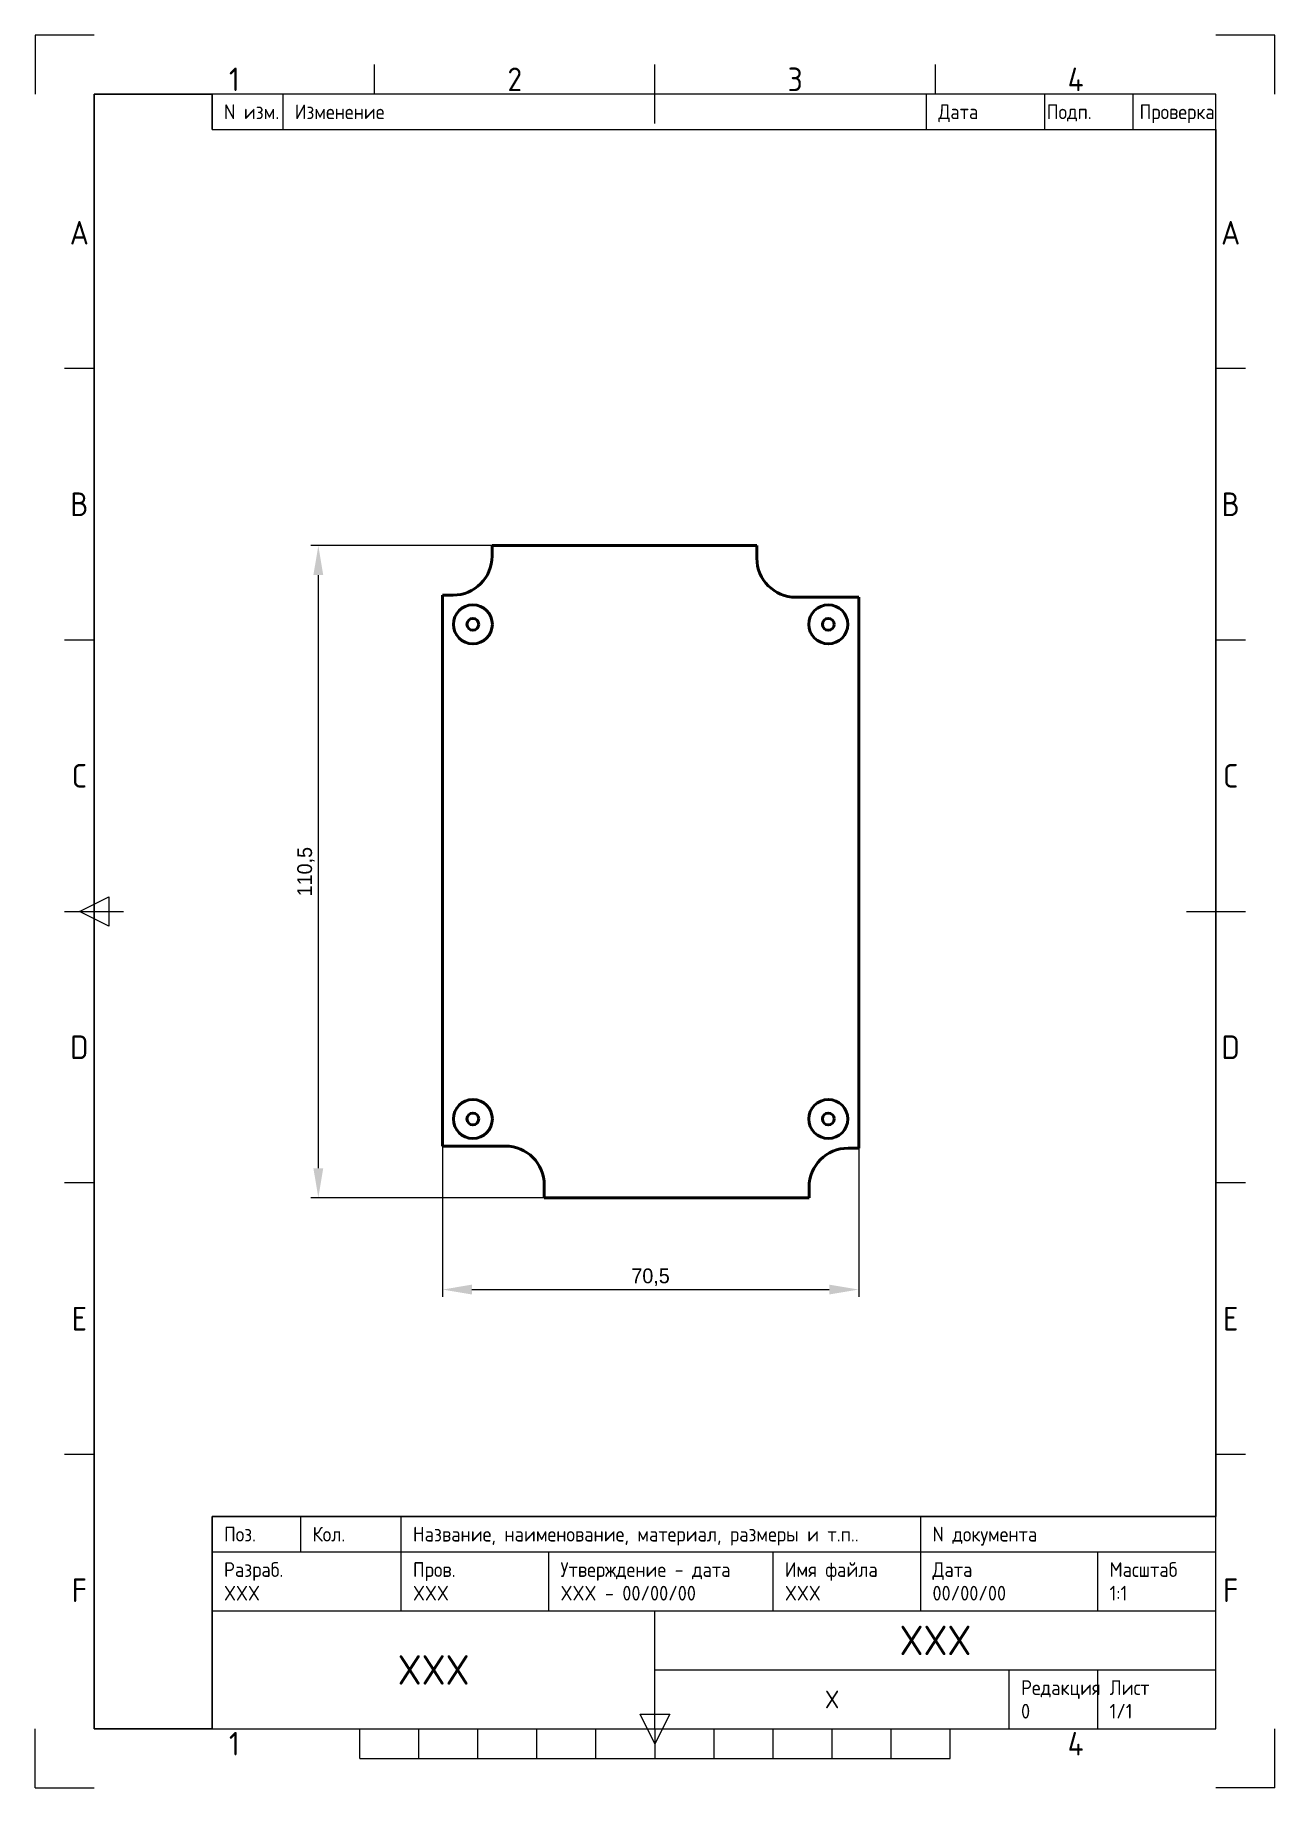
# Paper-space layout 'Основная надпись ISO A4 (книжная ориентация)' of a CAD drawing. Header units: millimetres. Extents: x 0 to 210, y 0 to 297.
import ezdxf
from ezdxf.enums import TextEntityAlignment as Align

# ---------------------------------------------------------------- set-up
doc = ezdxf.new("R2010")
doc.units = ezdxf.units.MM
doc.layers.get('0').update_dxf_attribs({"color": 250, "lineweight": 50})
for name, color, linetype in [('FRAME 025', 7, 'Continuous'), ('FRAME 050', 6, 'Continuous'), ('FRAME 070', 5, 'Continuous'), ('FRAME 200', 8, 'Continuous'), ('Title Block', 7, 'Continuous'), ('Viewport', 7, 'Continuous')]:
    doc.layers.add(name, color=color, linetype=linetype)
doc.styles.add('ISO Proportional', font='isocp')
doc.dimstyles.new('ISO-25', dxfattribs={"dimtxt": 2.5, "dimasz": 5, "dimexe": 1.25, "dimexo": 0, "dimtad": 1, "dimtxsty": 'Standard', "dimcen": 2.5, "dimadec": 0, "dimazin": 0, "dimtfac": 1, "dimtmove": 0, "dimatfit": 3, "dimfxl": 0, "dimarcsym": 0})

# ---------------------------------------------------------------- blocks, each defined once
blk = doc.blocks.new('ISO A4 title block (portrait)')
at = {"layer": 'FRAME 050'}
for p, q in [((57.5, 287), (57.5, 292)), ((105, 282), (105, 292)), ((152.5, 287), (152.5, 292)), ((10, 240.5), (5, 240.5)), ((205, 240.5), (200, 240.5)), ((10, 194.5), (5, 194.5)), ((205, 194.5), (200, 194.5)), ((5, 148.5), (15, 148.5)), ((7.5, 148.5), (12.5, 151)), ((12.5, 146), (7.5, 148.5)), ((12.5, 151), (12.5, 146)), ((195, 148.5), (205, 148.5)), ((10, 102.5), (5, 102.5)), ((205, 102.5), (200, 102.5)), ((10, 56.5), (5, 56.5)), ((205, 56.5), (200, 56.5)), ((105, 10), (105, 15)), ((105, 7.5), (102.5, 12.5)), ((102.5, 12.5), (107.5, 12.5)), ((107.5, 12.5), (105, 7.5)), ((55, 5), (55, 10)), ((65, 5), (65, 10)), ((75, 5), (75, 10)), ((85, 5), (85, 10)), ((95, 5), (95, 10)), ((105, 10), (105, 5)), ((115, 5), (115, 10)), ((125, 5), (125, 10)), ((135, 5), (135, 10)), ((145, 5), (145, 10)), ((155, 5), (155, 10)), ((55, 5), (155, 5))]:
    blk.add_line(p, q, dxfattribs=at)
at = {"layer": 'FRAME 070'}
for p, q in [((10, 287), (10, 10)), ((200, 287), (10, 287)), ((30, 281), (30, 287)), ((42, 281), (42, 287)), ((151, 281), (151, 287)), ((171, 281), (171, 287)), ((186, 281), (186, 287)), ((200, 10), (200, 287)), ((30, 281), (200, 281)), ((30, 46), (200, 46)), ((30, 40), (30, 46)), ((45, 40), (45, 46)), ((62, 40), (62, 46)), ((150, 40), (150, 46)), ((30, 40), (200, 40)), ((30, 10), (30, 40)), ((62, 30), (62, 40)), ((87, 30), (87, 40)), ((125, 30), (125, 40)), ((150, 30), (150, 40)), ((180, 30), (180, 40)), ((30, 30), (200, 30)), ((105, 10), (105, 30)), ((105, 20), (200, 20)), ((165, 10), (165, 20)), ((180, 10), (180, 20)), ((10, 10), (200, 10))]:
    blk.add_line(p, q, dxfattribs=at)
at = {"layer": 'FRAME 200'}
for p, q in [((0, 297), (0, 287)), ((10, 297), (0, 297)), ((210, 297), (200, 297)), ((210, 287), (210, 297)), ((0, 0), (0, 10)), ((210, 0), (210, 10)), ((0, 0), (10, 0)), ((210, 0), (200, 0))]:
    blk.add_line(p, q, dxfattribs=at)
at = {"layer": 'FRAME 025', "style": 'ISO Proportional'}
for s, p in [('N изм.', (32, 284)), ('Изменение', (44, 284)), ('Дата', (153, 284)), ('Подп.', (171.36, 284)), ('Проверка', (187.08, 284)), ('Поз.', (32, 43)), ('Кол.', (47, 43)), ('Название, наименование, материал, размеры и т.п..', (64, 43)), ('N документа', (152, 43)), ('Разраб.', (32, 37)), ('Пров.', (64, 37)), ('Утверждение - дата', (89, 37)), ('Имя файла', (127, 37)), ('Дата', (152, 37)), ('Масштаб', (182, 37)), ('Редакция', (167, 17)), ('Лист', (182, 17))]:
    blk.add_text(s, height=2.5, dxfattribs=at).set_placement(p, align=Align.MIDDLE_LEFT)
at = {"layer": 'FRAME 025', "style": 'ISO Proportional', "flags": 8}
for tag, p in [('РАЗРАБОТАЛ', (32, 33)), ('ПРОВЕРИЛ', (64, 33)), ('ДАТА_УТВЕРЖДЕНИЯ', (89, 33)), ('ИМЯ_ФАЙЛА', (127, 33)), ('ДАТА', (152, 33)), ('МАСШТАБ', (182, 33)), ('РЕДАКЦИЯ', (167, 13)), ('ЛИСТ', (182, 13))]:
    blk.add_attdef(tag, text='', height=2.5, dxfattribs=at).set_placement(p, align=Align.MIDDLE_LEFT)
at = {"layer": 'FRAME 050', "style": 'ISO Proportional'}
for s, p in [('1', (33.75, 289.5)), ('2', (81.25, 289.5)), ('3', (128.75, 289.5)), ('4', (176.25, 289.5)), ('A', (7.5, 263.5)), ('A', (202.5, 263.5)), ('B', (7.5, 217.5)), ('B', (202.5, 217.5)), ('C', (7.5, 171.5)), ('C', (202.5, 171.5)), ('D', (7.5, 125.5)), ('D', (202.5, 125.5)), ('E', (7.5, 79.5)), ('E', (202.5, 79.5)), ('F', (7.5, 33.5)), ('F', (202.5, 33.5)), ('1', (33.75, 7.5)), ('4', (176.25, 7.5))]:
    blk.add_text(s, height=4, dxfattribs=at).set_placement(p, align=Align.MIDDLE)
at = {"layer": 'FRAME 050', "style": 'ISO Proportional', "flags": 8}
for tag, height, p in [('НАЗВАНИЕ', 5, (152.5, 25)), ('ВЛАДЕЛЕЦ', 5, (67.5, 20)), ('НОМЕР_ЧЕРТЕЖА', 3, (135, 15))]:
    blk.add_attdef(tag, text='', height=height, dxfattribs=at).set_placement(p, align=Align.MIDDLE)
blk = doc.blocks.new('*D1')
at = {"color": 0, "lineweight": -2}
for p, q in [((108.67, 210.5), (46.73, 210.5)), ((47.98, 105), (47.98, 205.5)), ((108.67, 100), (46.73, 100))]:
    blk.add_line(p, q, dxfattribs=at)
at = {"color": 0}
for points in [[(47.14, 205.5), (48.81, 205.5), (47.98, 210.5)], [(47.14, 105), (48.81, 105), (47.98, 100)]]:
    blk.add_solid(points, dxfattribs=at)
at = {"layer": 'Defpoints', "color": 0}
for p in [(47.98, 210.5), (108.67, 210.5), (108.67, 100)]:
    blk.add_point(p, dxfattribs=at)
at = {"color": 0, "insert": (45.89, 155.25), "char_height": 2.5, "attachment_point": 5, "rotation": 90}
blk.add_mtext('110,5', dxfattribs=at)
blk = doc.blocks.new('*D2')
at = {"color": 0, "lineweight": -2}
for p, q in [((69, 155.43), (69, 83.19)), ((139.5, 155.07), (139.5, 83.19)), ((74, 84.44), (134.5, 84.44))]:
    blk.add_line(p, q, dxfattribs=at)
at = {"color": 0}
for points in [[(74, 85.28), (74, 83.61), (69, 84.44)], [(134.5, 85.28), (134.5, 83.61), (139.5, 84.44)]]:
    blk.add_solid(points, dxfattribs=at)
at = {"layer": 'Defpoints', "color": 0}
for p in [(69, 155.43), (139.5, 155.07), (139.5, 84.44)]:
    blk.add_point(p, dxfattribs=at)
at = {"color": 0, "insert": (104.25, 86.53), "char_height": 2.5, "attachment_point": 5}
blk.add_mtext('70,5', dxfattribs=at)

psp = doc.layouts.new('Основная надпись ISO A4 (книжная ориентация)')

# ---------------------------------------------------------------- linework, layer by layer
for p, q in [((122.25, 210.5), (77.4, 210.5)), ((77.4, 208.7), (77.4, 210.5)), ((122.25, 208.35), (122.25, 210.5)), ((69, 108.75), (69, 202.1)), ((70.8, 202.1), (69, 202.1)), ((128.85, 201.75), (139.5, 201.75)), ((139.5, 108.4), (139.5, 201.75)), ((79.65, 108.75), (69, 108.75)), ((137.7, 108.4), (139.5, 108.4)), ((86.25, 102.15), (86.25, 100)), ((131.1, 101.8), (131.1, 100)), ((86.25, 100), (131.1, 100))]:
    psp.add_line(p, q)
for centre, radius in [((74.15, 197.15), 3.3), ((134.35, 197.15), 3.3), ((74.15, 197.15), 1), ((134.35, 197.15), 1), ((74.15, 113.35), 3.3), ((134.35, 113.35), 3.3), ((74.15, 113.35), 1), ((134.35, 113.35), 1)]:
    psp.add_circle(centre, radius)
for centre, start, end in [((70.8, 208.7), 270, 0), ((128.85, 208.35), 180, 270), ((79.65, 102.15), 0, 90), ((137.7, 101.8), 90, 180)]:
    psp.add_arc(centre, 6.6, start, end)
at = {"layer": 'Viewport'}
psp.add_lwpolyline([(10, 287), (30, 287), (30, 281), (200, 281), (200, 46), (30, 46), (30, 10), (10, 10)], close=True, dxfattribs=at)

# ---------------------------------------------------------------- block references
at = {"layer": 'Title Block'}
ref = psp.add_blockref('ISO A4 title block (portrait)', (0, 0), dxfattribs=at)
ref.add_attrib('ПРОВЕРИЛ', 'XXX', dxfattribs={"layer": 'FRAME 025', "height": 2.5, "style": 'ISO Proportional'}).set_placement((64, 33), align=Align.MIDDLE_LEFT)
ref.add_attrib('РАЗРАБОТАЛ', 'XXX', dxfattribs={"layer": 'FRAME 025', "height": 2.5, "style": 'ISO Proportional'}).set_placement((32, 33), align=Align.MIDDLE_LEFT)
ref.add_attrib('ВЛАДЕЛЕЦ', 'XXX', dxfattribs={"layer": 'FRAME 050', "height": 5, "style": 'ISO Proportional'}).set_placement((67.5, 20), align=Align.MIDDLE)
ref.add_attrib('НОМЕР_ЧЕРТЕЖА', 'X', dxfattribs={"layer": 'FRAME 050', "height": 3, "style": 'ISO Proportional'}).set_placement((135, 15), align=Align.MIDDLE)
ref.add_attrib('ДАТА_УТВЕРЖДЕНИЯ', 'XXX - 00/00/00', dxfattribs={"layer": 'FRAME 025', "height": 2.5, "style": 'ISO Proportional'}).set_placement((89, 33), align=Align.MIDDLE_LEFT)
ref.add_attrib('ИМЯ_ФАЙЛА', 'XXX', dxfattribs={"layer": 'FRAME 025', "height": 2.5, "style": 'ISO Proportional'}).set_placement((127, 33), align=Align.MIDDLE_LEFT)
ref.add_attrib('РЕДАКЦИЯ', '0', dxfattribs={"layer": 'FRAME 025', "height": 2.5, "style": 'ISO Proportional'}).set_placement((167, 13), align=Align.MIDDLE_LEFT)
ref.add_attrib('ДАТА', '00/00/00', dxfattribs={"layer": 'FRAME 025', "height": 2.5, "style": 'ISO Proportional'}).set_placement((152, 33), align=Align.MIDDLE_LEFT)
ref.add_attrib('НАЗВАНИЕ', 'XXX', dxfattribs={"layer": 'FRAME 050', "height": 5, "style": 'ISO Proportional'}).set_placement((152.5, 25), align=Align.MIDDLE)
ref.add_attrib('МАСШТАБ', '1:1', dxfattribs={"layer": 'FRAME 025', "height": 2.5, "style": 'ISO Proportional'}).set_placement((182, 33), align=Align.MIDDLE_LEFT)
ref.add_attrib('ЛИСТ', '1/1', dxfattribs={"layer": 'FRAME 025', "height": 2.5, "style": 'ISO Proportional'}).set_placement((182, 13), align=Align.MIDDLE_LEFT)

# ---------------------------------------------------------------- dimensions: what is measured, and where the dimension line sits
dim = psp.add_linear_dim(base=(47.978, 210.5), p1=(108.675, 100), p2=(108.675, 210.5), angle=90, dimstyle='ISO-25')
dim.commit()
dim.dimension.update_dxf_attribs({"geometry": '*D1', "text_midpoint": (45.895, 155.25)})
dim = psp.add_linear_dim(base=(139.5, 84.444), p1=(69, 155.425), p2=(139.5, 155.075), dimstyle='ISO-25')
dim.commit()
dim.dimension.update_dxf_attribs({"geometry": '*D2', "text_midpoint": (104.25, 86.528)})

# ---------------------------------------------------------------- viewports
at = {"layer": 'Viewport'}
vp = psp.add_viewport(center=(105, 148.5), size=(190, 277), view_center_point=(210, 148.5), view_height=624.2829, dxfattribs=at)
vp.dxf.flags = 0x10000  # cut along an outline
vp.dxf.clipping_boundary_handle = psp.add_lwpolyline([(10, 287), (30, 287), (30, 281), (200, 281), (200, 46), (30, 46), (30, 10), (10, 10)], format="xyb", close=True, dxfattribs={"invisible": 1}).dxf.handle

doc.saveas('drawing.dxf')
